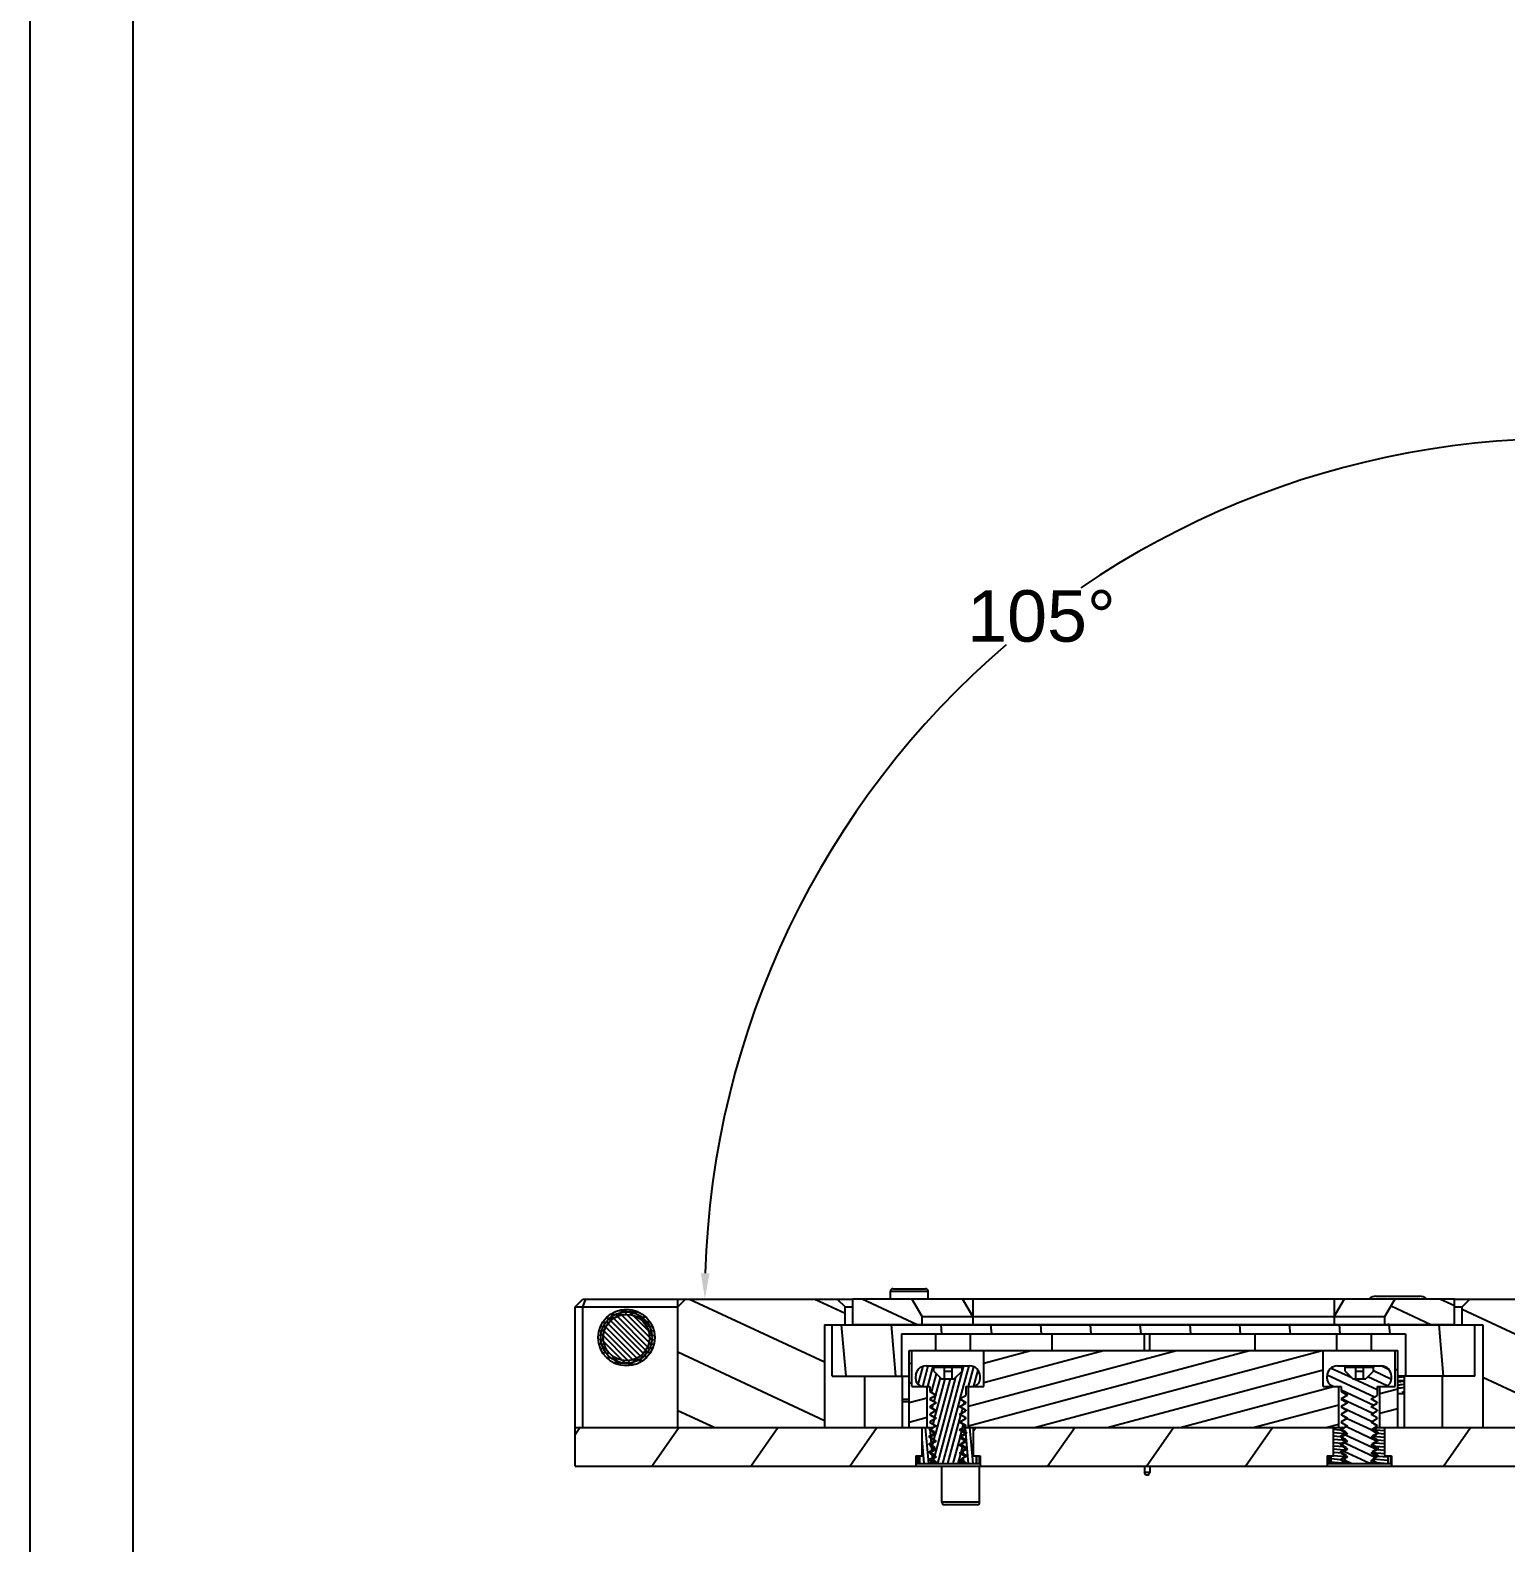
# Model space of a CAD drawing. Header units: inches. Extents: x 480 to 724, y 83 to 258.
# Drawn here: x 480.5 to 537.8, y 143 to 201.8 of the extents above; entities that cross this region are included whole.
import ezdxf

# ---------------------------------------------------------------- set-up
doc = ezdxf.new("R2010")
doc.units = ezdxf.units.IN
doc.header["$MEASUREMENT"] = 0
doc.layers.add('02___PRT_ALL_AXES', color=7, linetype='Continuous')
doc.styles.get("Standard").update_dxf_attribs({"font": 'arial.ttf'})
doc.dimstyles.get("Standard").update_dxf_attribs({"dimtxt": 2, "dimasz": 1, "dimexe": 0.18, "dimexo": 0.0625, "dimgap": 0.09, "dimtad": 0, "dimtih": 1, "dimtoh": 1, "dimdsep": 46, "dimtxsty": 'Standard', "dimcen": 0, "dimadec": 0, "dimazin": 0, "dimtfac": 1, "dimtofl": 0, "dimtmove": 0, "dimatfit": 3, "dimfxl": 1, "dimtolj": 1, "dimtzin": 0, "dimarcsym": 0})

# ---------------------------------------------------------------- blocks, each defined once
blk = doc.blocks.new('*D43')
at = {"color": 0, "lineweight": -2, "transparency": 16777216}
blk.add_line((547.394, 179.538), (548.851, 184.973), dxfattribs=at)
for start, end in [(76.71254, 124.25265), (130.5232, 178.28746)]:
    blk.add_arc((540.144, 152.481), 33.458, start, end, dxfattribs=at)
at = {"color": 0, "transparency": 16777216}
for points in [[(547.875, 185.205), (547.794, 184.882), (548.804, 184.799)], [(506.868, 153.479), (506.535, 153.484), (506.687, 152.481)]]:
    blk.add_solid(points, dxfattribs=at)
at = {"layer": 'Defpoints', "color": 0, "transparency": 16777216}
for p in [(528.701, 183.921), (547.378, 179.477), (545.049, 170.784), (501.938, 152.481), (512.438, 152.481)]:
    blk.add_point(p, dxfattribs=at)
at = {"color": 0, "transparency": 16777216, "insert": (519.777, 179.025), "char_height": 2, "attachment_point": 5}
blk.add_mtext('\\A1;105°', dxfattribs=at)

msp = doc.modelspace()

# ---------------------------------------------------------------- hatches: boundary and pattern name
at = {"linetype": 'Continuous'}
h = msp.add_hatch(dxfattribs=at)
h.set_pattern_fill('DEFAULT__19', color=2, scale=2.057362, angle=155, style=0, pattern_type=0)
h.set_pattern_definition([(155, (321.1704, 252.329), (-0.869479, -1.864603), [])])
edge = h.paths.add_edge_path()
edge.add_line((505.638, 147.481), (511.338, 147.481))
edge.add_line((505.638, 147.481), (505.638, 152.181))
edge.add_line((505.938, 152.481), (505.638, 152.181))
edge.add_line((505.938, 152.481), (511.838, 152.481))
edge.add_line((511.838, 152.481), (512.138, 152.181))
edge.add_line((512.138, 151.481), (512.138, 152.181))
edge.add_line((511.338, 151.481), (512.138, 151.481))
edge.add_line((511.338, 151.481), (511.338, 147.481))
edge = h.paths.add_edge_path()
edge.add_line((536.938, 147.481), (546.638, 147.481))
edge.add_line((536.938, 151.481), (536.938, 147.481))
edge.add_line((536.138, 151.481), (536.938, 151.481))
edge.add_line((536.138, 151.481), (536.138, 152.181))
edge.add_line((536.438, 152.481), (536.138, 152.181))
edge.add_line((536.438, 152.481), (546.638, 152.481))
edge.add_line((546.638, 147.481), (546.638, 152.481))
h = msp.add_hatch(dxfattribs=at)
h.set_pattern_fill('DEFAULT__12', color=2, scale=1.055166, angle=155, style=0, pattern_type=0)
h.set_pattern_definition([(155, (321.1704, 252.329), (-0.4459324, -0.956305), [])])
edge = h.paths.add_edge_path()
edge.add_line((512.438, 151.491), (515.138, 151.491))
edge.add_line((512.438, 151.491), (512.438, 152.491))
edge.add_line((512.438, 152.491), (514.738, 152.491))
edge.add_line((515.138, 151.798), (514.738, 152.491))
edge.add_line((515.138, 151.491), (515.138, 151.798))
edge = h.paths.add_edge_path()
edge.add_line((533.138, 151.491), (535.838, 151.491))
edge.add_line((533.138, 151.491), (533.138, 151.798))
edge.add_line((533.138, 151.798), (533.538, 152.491))
edge.add_line((533.538, 152.491), (535.838, 152.491))
edge.add_line((535.838, 151.491), (535.838, 152.491))
h = msp.add_hatch(dxfattribs=at)
h.set_pattern_fill('DEFAULT__16', color=2, scale=0.169412, angle=-5, style=0, pattern_type=0)
h.set_pattern_definition([(355, (321.17041, 252.32899), (0.01476527, 0.16876777), [])])
edge = h.paths.add_edge_path()
edge.add_spline(control_points=[(503.638, 152.081), (505.838, 152.081), (505.838, 149.881), (503.638, 149.881)], knot_values=[0, 0, 0, 0, 1, 1, 1, 1], weights=[1, 0.333333, 0.333333, 1], degree=3, periodic=0)
edge.add_spline(control_points=[(503.638, 149.881), (501.438, 149.881), (501.438, 152.081), (503.638, 152.081)], knot_values=[0, 0, 0, 0, 1, 1, 1, 1], weights=[1, 0.333333, 0.333333, 1], degree=3, periodic=0)
edge.add_spline(control_points=[(503.638, 150.081), (501.838, 150.081), (501.838, 151.881), (503.638, 151.881)], knot_values=[0, 0, 0, 0, 1, 1, 1, 1], weights=[1, 0.333333, 0.333333, 1], degree=3, periodic=0)
edge.add_spline(control_points=[(503.638, 151.881), (505.438, 151.881), (505.438, 150.081), (503.638, 150.081)], knot_values=[0, 0, 0, 0, 1, 1, 1, 1], weights=[1, 0.333333, 0.333333, 1], degree=3, periodic=0)
h = msp.add_hatch(dxfattribs=at)
h.set_pattern_fill('DEFAULT__17', color=2, scale=0.153849, angle=-45, style=0, pattern_type=0)
h.set_pattern_definition([(315, (321.17041, 252.32899), (0.1087874, 0.1087874), [])])
edge = h.paths.add_edge_path()
edge.add_spline(control_points=[(503.638, 151.981), (505.638, 151.981), (505.638, 149.981), (503.638, 149.981)], knot_values=[0, 0, 0, 0, 1, 1, 1, 1], weights=[1, 0.333333, 0.333333, 1], degree=3, periodic=0)
edge.add_spline(control_points=[(503.638, 149.981), (501.638, 149.981), (501.638, 151.981), (503.638, 151.981)], knot_values=[0, 0, 0, 0, 1, 1, 1, 1], weights=[1, 0.333333, 0.333333, 1], degree=3, periodic=0)
h = msp.add_hatch(dxfattribs=at)
h.set_pattern_fill('DEFAULT__13', color=2, scale=1.928907, angle=-85, style=0, pattern_type=0)
h.set_pattern_definition([(275, (321.1704, 252.329), (1.921567, 0.168115), [])])
edge = h.paths.add_edge_path()
edge.add_line((511.638, 151.481), (536.638, 151.481))
edge.add_line((536.638, 149.481), (536.638, 151.481))
edge.add_line((536.638, 149.481), (533.938, 149.481))
edge.add_line((533.938, 151.131), (533.938, 149.481))
edge.add_line((514.338, 151.131), (533.938, 151.131))
edge.add_line((514.338, 151.131), (514.338, 149.481))
edge.add_line((514.338, 149.481), (511.638, 149.481))
edge.add_line((511.638, 149.481), (511.638, 151.481))
h = msp.add_hatch(dxfattribs=at)
h.set_pattern_fill('DEFAULT__14', color=2, scale=0.73369, angle=195, style=0, pattern_type=0)
h.set_pattern_definition([(195, (321.1704, 252.329), (0.189893, -0.7086906), [])])
edge = h.paths.add_edge_path()
edge.add_line((514.638, 147.481), (515.338, 147.481))
edge.add_line((514.638, 147.481), (514.638, 150.481))
edge.add_line((514.638, 150.481), (514.738, 150.481))
edge.add_line((514.738, 149.081), (514.738, 150.481))
edge.add_line((514.738, 149.081), (515.338, 149.081))
edge.add_line((515.338, 147.481), (515.338, 149.081))
edge = h.paths.add_edge_path()
edge.add_line((516.938, 147.481), (531.338, 147.481))
edge.add_line((516.938, 147.481), (516.938, 149.081))
edge.add_line((516.938, 149.081), (517.538, 149.081))
edge.add_line((517.538, 149.081), (517.538, 150.481))
edge.add_line((517.538, 150.481), (530.738, 150.481))
edge.add_line((530.738, 149.081), (530.738, 150.481))
edge.add_line((530.738, 149.081), (531.338, 149.081))
edge.add_line((531.338, 147.481), (531.338, 149.081))
edge = h.paths.add_edge_path()
edge.add_line((532.938, 147.481), (533.638, 147.481))
edge.add_line((532.938, 147.481), (532.938, 149.081))
edge.add_line((532.938, 149.081), (533.538, 149.081))
edge.add_line((533.538, 149.081), (533.538, 150.481))
edge.add_line((533.538, 150.481), (533.638, 150.481))
edge.add_line((533.638, 147.481), (533.638, 150.481))
h = msp.add_hatch(dxfattribs=at)
h.set_pattern_fill('DEFAULT__9', color=2, scale=0.191337, angle=75, style=0, pattern_type=0)
h.set_pattern_definition([(75, (321.17041, 252.32899), (-0.1848169, 0.04952154), [])])
edge = h.paths.add_edge_path()
edge.add_line((515.188, 149.081), (515.438, 149.081))
edge.add_spline(control_points=[(515.188, 149.081), (515.012, 149.081), (514.888, 149.205), (514.888, 149.381)], knot_values=[0, 0, 0, 0, 1, 1, 1, 1], weights=[1, 0.804738, 0.804738, 1], degree=3, periodic=0)
edge.add_line((514.888, 149.381), (514.888, 149.481))
edge.add_spline(control_points=[(514.888, 149.481), (514.888, 149.716), (515.053, 149.881), (515.288, 149.881)], knot_values=[0, 0, 0, 0, 1, 1, 1, 1], weights=[1, 0.804738, 0.804738, 1], degree=3, periodic=0)
edge.add_line((515.288, 149.881), (515.538, 149.881))
edge.add_spline(control_points=[(515.538, 149.881), (515.567, 149.881), (515.588, 149.86), (515.588, 149.831)], knot_values=[0, 0, 0, 0, 1, 1, 1, 1], weights=[1, 0.804738, 0.804738, 1], degree=3, periodic=0)
edge.add_line((515.588, 149.681), (515.588, 149.831))
edge.add_line((515.588, 149.681), (515.888, 149.381))
edge.add_line((515.888, 149.381), (516.388, 149.381))
edge.add_line((516.688, 149.681), (516.388, 149.381))
edge.add_line((516.688, 149.681), (516.688, 149.831))
edge.add_spline(control_points=[(516.738, 149.881), (516.708, 149.881), (516.688, 149.86), (516.688, 149.831)], knot_values=[0, 0, 0, 0, 1, 1, 1, 1], weights=[1, 0.804738, 0.804738, 1], degree=3, periodic=0)
edge.add_line((516.738, 149.881), (516.988, 149.881))
edge.add_spline(control_points=[(517.388, 149.481), (517.388, 149.716), (517.222, 149.881), (516.988, 149.881)], knot_values=[0, 0, 0, 0, 1, 1, 1, 1], weights=[1, 0.804738, 0.804738, 1], degree=3, periodic=0)
edge.add_line((517.388, 149.381), (517.388, 149.481))
edge.add_spline(control_points=[(517.088, 149.081), (517.263, 149.081), (517.388, 149.205), (517.388, 149.381)], knot_values=[0, 0, 0, 0, 1, 1, 1, 1], weights=[1, 0.804738, 0.804738, 1], degree=3, periodic=0)
edge.add_line((516.838, 149.081), (517.088, 149.081))
edge.add_line((516.838, 149.081), (516.838, 148.736))
edge.add_line((516.595, 148.596), (516.838, 148.736))
edge.add_line((516.838, 148.456), (516.595, 148.596))
edge.add_line((516.838, 148.456), (516.838, 148.436))
edge.add_line((516.595, 148.296), (516.838, 148.436))
edge.add_line((516.838, 148.156), (516.595, 148.296))
edge.add_line((516.838, 148.156), (516.838, 148.136))
edge.add_line((516.595, 147.996), (516.838, 148.136))
edge.add_line((516.838, 147.856), (516.595, 147.996))
edge.add_line((516.838, 147.856), (516.838, 147.836))
edge.add_line((516.595, 147.696), (516.838, 147.836))
edge.add_line((516.838, 147.556), (516.595, 147.696))
edge.add_line((516.838, 147.556), (516.838, 147.536))
edge.add_line((516.595, 147.396), (516.838, 147.536))
edge.add_line((516.838, 147.256), (516.595, 147.396))
edge.add_line((516.838, 147.256), (516.838, 147.236))
edge.add_line((516.595, 147.096), (516.838, 147.236))
edge.add_line((516.838, 146.956), (516.595, 147.096))
edge.add_line((516.838, 146.956), (516.838, 146.936))
edge.add_line((516.595, 146.796), (516.838, 146.936))
edge.add_line((516.838, 146.656), (516.595, 146.796))
edge.add_line((516.838, 146.656), (516.838, 146.636))
edge.add_line((516.595, 146.496), (516.838, 146.636))
edge.add_line((516.822, 146.365), (516.595, 146.496))
edge.add_line((516.731, 146.275), (516.822, 146.365))
edge.add_line((516.595, 146.196), (516.731, 146.275))
edge.add_line((516.631, 146.175), (516.595, 146.196))
edge.add_line((516.538, 146.081), (516.631, 146.175))
edge.add_line((515.738, 146.081), (516.538, 146.081))
edge.add_line((515.738, 146.081), (515.548, 146.27))
edge.add_line((515.68, 146.346), (515.548, 146.27))
edge.add_line((515.438, 146.486), (515.68, 146.346))
edge.add_line((515.438, 146.506), (515.438, 146.486))
edge.add_line((515.68, 146.646), (515.438, 146.506))
edge.add_line((515.438, 146.786), (515.68, 146.646))
edge.add_line((515.438, 146.806), (515.438, 146.786))
edge.add_line((515.68, 146.946), (515.438, 146.806))
edge.add_line((515.438, 147.086), (515.68, 146.946))
edge.add_line((515.438, 147.106), (515.438, 147.086))
edge.add_line((515.68, 147.246), (515.438, 147.106))
edge.add_line((515.438, 147.386), (515.68, 147.246))
edge.add_line((515.438, 147.406), (515.438, 147.386))
edge.add_line((515.68, 147.546), (515.438, 147.406))
edge.add_line((515.438, 147.686), (515.68, 147.546))
edge.add_line((515.438, 147.706), (515.438, 147.686))
edge.add_line((515.68, 147.846), (515.438, 147.706))
edge.add_line((515.438, 147.986), (515.68, 147.846))
edge.add_line((515.438, 148.006), (515.438, 147.986))
edge.add_line((515.68, 148.146), (515.438, 148.006))
edge.add_line((515.438, 148.286), (515.68, 148.146))
edge.add_line((515.438, 148.306), (515.438, 148.286))
edge.add_line((515.68, 148.446), (515.438, 148.306))
edge.add_line((515.438, 148.586), (515.68, 148.446))
edge.add_line((515.438, 148.606), (515.438, 148.586))
edge.add_line((515.68, 148.746), (515.438, 148.606))
edge.add_line((515.438, 148.886), (515.68, 148.746))
edge.add_line((515.438, 149.081), (515.438, 148.886))
h = msp.add_hatch(dxfattribs=at)
h.set_pattern_fill('DEFAULT__8', color=2, scale=0.302041, angle=155, style=0, pattern_type=0)
h.set_pattern_definition([(155, (321.1704, 252.329), (-0.12764825, -0.27374255), [])])
edge = h.paths.add_edge_path()
edge.add_line((531.188, 149.081), (531.438, 149.081))
edge.add_spline(control_points=[(531.188, 149.081), (531.012, 149.081), (530.888, 149.205), (530.888, 149.381)], knot_values=[0, 0, 0, 0, 1, 1, 1, 1], weights=[1, 0.804738, 0.804738, 1], degree=3, periodic=0)
edge.add_line((530.888, 149.381), (530.888, 149.481))
edge.add_spline(control_points=[(530.888, 149.481), (530.888, 149.716), (531.053, 149.881), (531.288, 149.881)], knot_values=[0, 0, 0, 0, 1, 1, 1, 1], weights=[1, 0.804738, 0.804738, 1], degree=3, periodic=0)
edge.add_line((531.288, 149.881), (531.538, 149.881))
edge.add_spline(control_points=[(531.538, 149.881), (531.567, 149.881), (531.588, 149.86), (531.588, 149.831)], knot_values=[0, 0, 0, 0, 1, 1, 1, 1], weights=[1, 0.804738, 0.804738, 1], degree=3, periodic=0)
edge.add_line((531.588, 149.681), (531.588, 149.831))
edge.add_line((531.588, 149.681), (531.888, 149.381))
edge.add_line((531.888, 149.381), (532.388, 149.381))
edge.add_line((532.688, 149.681), (532.388, 149.381))
edge.add_line((532.688, 149.681), (532.688, 149.831))
edge.add_spline(control_points=[(532.738, 149.881), (532.708, 149.881), (532.688, 149.86), (532.688, 149.831)], knot_values=[0, 0, 0, 0, 1, 1, 1, 1], weights=[1, 0.804738, 0.804738, 1], degree=3, periodic=0)
edge.add_line((532.738, 149.881), (532.988, 149.881))
edge.add_spline(control_points=[(533.388, 149.481), (533.388, 149.716), (533.222, 149.881), (532.988, 149.881)], knot_values=[0, 0, 0, 0, 1, 1, 1, 1], weights=[1, 0.804738, 0.804738, 1], degree=3, periodic=0)
edge.add_line((533.388, 149.381), (533.388, 149.481))
edge.add_spline(control_points=[(533.088, 149.081), (533.263, 149.081), (533.388, 149.205), (533.388, 149.381)], knot_values=[0, 0, 0, 0, 1, 1, 1, 1], weights=[1, 0.804738, 0.804738, 1], degree=3, periodic=0)
edge.add_line((532.838, 149.081), (533.088, 149.081))
edge.add_line((532.838, 149.081), (532.838, 148.736))
edge.add_line((532.595, 148.596), (532.838, 148.736))
edge.add_line((532.838, 148.456), (532.595, 148.596))
edge.add_line((532.838, 148.456), (532.838, 148.436))
edge.add_line((532.595, 148.296), (532.838, 148.436))
edge.add_line((532.838, 148.156), (532.595, 148.296))
edge.add_line((532.838, 148.156), (532.838, 148.136))
edge.add_line((532.595, 147.996), (532.838, 148.136))
edge.add_line((532.838, 147.856), (532.595, 147.996))
edge.add_line((532.838, 147.856), (532.838, 147.836))
edge.add_line((532.595, 147.696), (532.838, 147.836))
edge.add_line((532.838, 147.556), (532.595, 147.696))
edge.add_line((532.838, 147.556), (532.838, 147.536))
edge.add_line((532.595, 147.396), (532.838, 147.536))
edge.add_line((532.838, 147.256), (532.595, 147.396))
edge.add_line((532.838, 147.256), (532.838, 147.236))
edge.add_line((532.595, 147.096), (532.838, 147.236))
edge.add_line((532.838, 146.956), (532.595, 147.096))
edge.add_line((532.838, 146.956), (532.838, 146.936))
edge.add_line((532.595, 146.796), (532.838, 146.936))
edge.add_line((532.838, 146.656), (532.595, 146.796))
edge.add_line((532.838, 146.656), (532.838, 146.636))
edge.add_line((532.595, 146.496), (532.838, 146.636))
edge.add_line((532.822, 146.365), (532.595, 146.496))
edge.add_line((532.731, 146.275), (532.822, 146.365))
edge.add_line((532.595, 146.196), (532.731, 146.275))
edge.add_line((532.631, 146.175), (532.595, 146.196))
edge.add_line((532.538, 146.081), (532.631, 146.175))
edge.add_line((531.738, 146.081), (532.538, 146.081))
edge.add_line((531.738, 146.081), (531.548, 146.27))
edge.add_line((531.68, 146.346), (531.548, 146.27))
edge.add_line((531.438, 146.486), (531.68, 146.346))
edge.add_line((531.438, 146.506), (531.438, 146.486))
edge.add_line((531.68, 146.646), (531.438, 146.506))
edge.add_line((531.438, 146.786), (531.68, 146.646))
edge.add_line((531.438, 146.806), (531.438, 146.786))
edge.add_line((531.68, 146.946), (531.438, 146.806))
edge.add_line((531.438, 147.086), (531.68, 146.946))
edge.add_line((531.438, 147.106), (531.438, 147.086))
edge.add_line((531.68, 147.246), (531.438, 147.106))
edge.add_line((531.438, 147.386), (531.68, 147.246))
edge.add_line((531.438, 147.406), (531.438, 147.386))
edge.add_line((531.68, 147.546), (531.438, 147.406))
edge.add_line((531.438, 147.686), (531.68, 147.546))
edge.add_line((531.438, 147.706), (531.438, 147.686))
edge.add_line((531.68, 147.846), (531.438, 147.706))
edge.add_line((531.438, 147.986), (531.68, 147.846))
edge.add_line((531.438, 148.006), (531.438, 147.986))
edge.add_line((531.68, 148.146), (531.438, 148.006))
edge.add_line((531.438, 148.286), (531.68, 148.146))
edge.add_line((531.438, 148.306), (531.438, 148.286))
edge.add_line((531.68, 148.446), (531.438, 148.306))
edge.add_line((531.438, 148.586), (531.68, 148.446))
edge.add_line((531.438, 148.606), (531.438, 148.586))
edge.add_line((531.68, 148.746), (531.438, 148.606))
edge.add_line((531.438, 148.886), (531.68, 148.746))
edge.add_line((531.438, 149.081), (531.438, 148.886))
h = msp.add_hatch(dxfattribs=at)
h.set_pattern_fill('DEFAULT__15', color=2, scale=3.153322, angle=235, style=0, pattern_type=0)
h.set_pattern_definition([(235, (321.1704, 252.329), (2.58305, -1.80867), [])])
edge = h.paths.add_edge_path()
edge.add_line((501.638, 145.981), (514.888, 145.981))
edge.add_line((501.638, 145.981), (501.638, 147.481))
edge.add_line((501.638, 147.481), (515.138, 147.481))
edge.add_line((515.138, 146.381), (515.138, 147.481))
edge.add_line((514.888, 146.381), (515.138, 146.381))
edge.add_line((514.888, 146.381), (514.888, 145.981))
edge = h.paths.add_edge_path()
edge.add_line((517.388, 145.981), (530.888, 145.981))
edge.add_line((517.388, 146.381), (517.388, 145.981))
edge.add_line((517.138, 146.381), (517.388, 146.381))
edge.add_line((517.138, 146.381), (517.138, 147.481))
edge.add_line((517.138, 147.481), (531.138, 147.481))
edge.add_line((531.138, 146.381), (531.138, 147.481))
edge.add_line((530.888, 146.381), (531.138, 146.381))
edge.add_line((530.888, 146.381), (530.888, 145.981))
edge = h.paths.add_edge_path()
edge.add_line((533.388, 145.981), (546.638, 145.981))
edge.add_line((533.388, 146.381), (533.388, 145.981))
edge.add_line((533.138, 146.381), (533.388, 146.381))
edge.add_line((533.138, 146.381), (533.138, 147.481))
edge.add_line((533.138, 147.481), (546.638, 147.481))
edge.add_line((546.638, 145.981), (546.638, 147.481))
h = msp.add_hatch(dxfattribs=at)
h.set_pattern_fill('DEFAULT__11', color=2, scale=0.171531, angle=-85, style=0, pattern_type=0)
h.set_pattern_definition([(275, (321.17041, 252.32899), (0.17087874, 0.01494995), [])])
edge = h.paths.add_edge_path()
edge.add_line((515.138, 147.481), (515.438, 147.481))
edge.add_line((515.451, 147.467), (515.438, 147.481))
edge.add_line((515.395, 147.435), (515.451, 147.467))
edge.add_line((515.605, 147.313), (515.395, 147.435))
edge.add_line((515.638, 147.281), (515.605, 147.313))
edge.add_line((515.638, 147.275), (515.638, 147.281))
edge.add_line((515.395, 147.135), (515.638, 147.275))
edge.add_line((515.638, 146.995), (515.395, 147.135))
edge.add_line((515.638, 146.995), (515.638, 146.975))
edge.add_line((515.395, 146.835), (515.638, 146.975))
edge.add_line((515.638, 146.695), (515.395, 146.835))
edge.add_line((515.638, 146.695), (515.638, 146.675))
edge.add_line((515.395, 146.535), (515.638, 146.675))
edge.add_line((515.638, 146.395), (515.395, 146.535))
edge.add_line((515.638, 146.375), (515.638, 146.395))
edge.add_line((515.395, 146.235), (515.638, 146.375))
edge.add_line((515.519, 146.163), (515.395, 146.235))
edge.add_line((515.438, 146.081), (515.519, 146.163))
edge.add_line((515.03, 146.081), (515.438, 146.081))
edge.add_line((515.03, 146.381), (515.03, 146.081))
edge.add_line((515.03, 146.381), (515.138, 146.381))
edge.add_line((515.138, 147.481), (515.138, 146.381))
edge = h.paths.add_edge_path()
edge.add_line((516.838, 147.481), (517.138, 147.481))
edge.add_line((517.138, 147.481), (517.138, 146.381))
edge.add_line((517.138, 146.381), (517.245, 146.381))
edge.add_line((517.245, 146.381), (517.245, 146.081))
edge.add_line((516.874, 146.081), (517.245, 146.081))
edge.add_line((516.88, 146.085), (516.874, 146.081))
edge.add_line((516.771, 146.148), (516.88, 146.085))
edge.add_line((516.661, 146.258), (516.771, 146.148))
edge.add_line((516.88, 146.385), (516.661, 146.258))
edge.add_line((516.638, 146.525), (516.88, 146.385))
edge.add_line((516.638, 146.545), (516.638, 146.525))
edge.add_line((516.88, 146.685), (516.638, 146.545))
edge.add_line((516.638, 146.825), (516.88, 146.685))
edge.add_line((516.638, 146.845), (516.638, 146.825))
edge.add_line((516.88, 146.985), (516.638, 146.845))
edge.add_line((516.638, 147.125), (516.88, 146.985))
edge.add_line((516.638, 147.145), (516.638, 147.125))
edge.add_line((516.88, 147.285), (516.638, 147.145))
edge.add_line((516.729, 147.372), (516.88, 147.285))
edge.add_line((516.838, 147.481), (516.729, 147.372))
h = msp.add_hatch(dxfattribs=at)
h.set_pattern_fill('DEFAULT__10', color=2, scale=0.126787, angle=-5, style=0, pattern_type=0)
h.set_pattern_definition([(355, (321.17041, 252.32899), (0.01105018, 0.12630415), [])])
edge = h.paths.add_edge_path()
edge.add_line((531.138, 147.481), (531.438, 147.481))
edge.add_line((531.451, 147.467), (531.438, 147.481))
edge.add_line((531.395, 147.435), (531.451, 147.467))
edge.add_line((531.605, 147.313), (531.395, 147.435))
edge.add_line((531.638, 147.281), (531.605, 147.313))
edge.add_line((531.638, 147.275), (531.638, 147.281))
edge.add_line((531.395, 147.135), (531.638, 147.275))
edge.add_line((531.638, 146.995), (531.395, 147.135))
edge.add_line((531.638, 146.995), (531.638, 146.975))
edge.add_line((531.395, 146.835), (531.638, 146.975))
edge.add_line((531.638, 146.695), (531.395, 146.835))
edge.add_line((531.638, 146.695), (531.638, 146.675))
edge.add_line((531.395, 146.535), (531.638, 146.675))
edge.add_line((531.638, 146.395), (531.395, 146.535))
edge.add_line((531.638, 146.375), (531.638, 146.395))
edge.add_line((531.395, 146.235), (531.638, 146.375))
edge.add_line((531.519, 146.163), (531.395, 146.235))
edge.add_line((531.438, 146.081), (531.519, 146.163))
edge.add_line((531.03, 146.081), (531.438, 146.081))
edge.add_line((531.03, 146.381), (531.03, 146.081))
edge.add_line((531.03, 146.381), (531.138, 146.381))
edge.add_line((531.138, 147.481), (531.138, 146.381))
edge = h.paths.add_edge_path()
edge.add_line((532.838, 147.481), (533.138, 147.481))
edge.add_line((533.138, 147.481), (533.138, 146.381))
edge.add_line((533.138, 146.381), (533.245, 146.381))
edge.add_line((533.245, 146.381), (533.245, 146.081))
edge.add_line((532.874, 146.081), (533.245, 146.081))
edge.add_line((532.88, 146.085), (532.874, 146.081))
edge.add_line((532.771, 146.148), (532.88, 146.085))
edge.add_line((532.661, 146.258), (532.771, 146.148))
edge.add_line((532.88, 146.385), (532.661, 146.258))
edge.add_line((532.638, 146.525), (532.88, 146.385))
edge.add_line((532.638, 146.545), (532.638, 146.525))
edge.add_line((532.88, 146.685), (532.638, 146.545))
edge.add_line((532.638, 146.825), (532.88, 146.685))
edge.add_line((532.638, 146.845), (532.638, 146.825))
edge.add_line((532.88, 146.985), (532.638, 146.845))
edge.add_line((532.638, 147.125), (532.88, 146.985))
edge.add_line((532.638, 147.145), (532.638, 147.125))
edge.add_line((532.88, 147.285), (532.638, 147.145))
edge.add_line((532.729, 147.372), (532.88, 147.285))
edge.add_line((532.838, 147.481), (532.729, 147.372))

# ---------------------------------------------------------------- linework, layer by layer
at = {"color": 7, "linetype": 'Continuous'}
for p, q in [((501.638, 152.181), (501.938, 152.481)), ((501.938, 152.181), (502.062, 152.481)), ((501.938, 152.481), (512.438, 152.481)), ((505.638, 147.481), (505.638, 152.481)), ((505.938, 152.481), (505.638, 152.181)), ((511.838, 152.481), (512.138, 152.181)), ((512.438, 151.491), (512.438, 152.491)), ((512.438, 152.491), (535.838, 152.491)), ((513.903, 152.781), (515.373, 152.781)), ((514.003, 152.881), (515.273, 152.881)), ((515.138, 151.798), (514.738, 152.491)), ((517.108, 151.798), (516.708, 152.491)), ((517.108, 152.491), (517.108, 151.491)), ((531.168, 152.491), (531.168, 151.491)), ((531.168, 151.798), (531.568, 152.491)), ((532.788, 152.591), (534.488, 152.591)), ((533.138, 151.798), (533.538, 152.491)), ((535.838, 151.491), (535.838, 152.491)), ((535.838, 152.481), (546.638, 152.481)), ((536.438, 152.481), (536.138, 152.181)), ((501.638, 145.981), (501.638, 152.181)), ((501.638, 152.181), (505.638, 152.181)), ((501.938, 147.481), (501.938, 152.181)), ((512.138, 151.481), (512.138, 152.181)), ((512.138, 152.181), (512.438, 152.181)), ((515.138, 151.491), (515.138, 151.798)), ((515.138, 151.798), (533.138, 151.798)), ((533.138, 151.491), (533.138, 151.798)), ((535.838, 152.181), (536.138, 152.181)), ((536.138, 151.481), (536.138, 152.181)), ((511.338, 151.481), (511.338, 147.481)), ((511.338, 151.481), (536.938, 151.481)), ((511.638, 149.481), (511.638, 151.481)), ((512.438, 151.491), (535.838, 151.491)), ((533.116, 151.489), (533.13, 151.481)), ((533.638, 151.491), (533.638, 151.481)), ((536.638, 149.481), (536.638, 151.481)), ((536.938, 151.481), (536.938, 147.481)), ((514.338, 151.131), (514.338, 149.481)), ((514.338, 151.131), (533.938, 151.131)), ((515.656, 151.131), (515.656, 150.481)), ((517.019, 150.481), (517.019, 151.131)), ((520.201, 150.481), (520.201, 151.131)), ((528.074, 151.131), (528.074, 150.481)), ((531.256, 151.131), (531.256, 150.481)), ((532.619, 150.481), (532.619, 151.131)), ((533.938, 151.131), (533.938, 149.481)), ((514.638, 147.481), (514.638, 150.481)), ((514.638, 150.481), (533.638, 150.481)), ((514.738, 149.081), (514.738, 150.481)), ((517.538, 149.081), (517.538, 150.481)), ((530.738, 149.081), (530.738, 150.481)), ((533.538, 149.081), (533.538, 150.481)), ((533.638, 147.481), (533.638, 150.481)), ((511.638, 149.481), (514.638, 149.481)), ((514.888, 149.381), (514.888, 149.481)), ((515.288, 149.881), (516.988, 149.881)), ((515.588, 149.681), (515.588, 149.831)), ((515.588, 149.831), (516.688, 149.831)), ((515.588, 149.681), (515.888, 149.381)), ((515.888, 149.381), (516.388, 149.381)), ((515.988, 149.831), (515.988, 149.381)), ((515.988, 149.681), (516.288, 149.681)), ((516.288, 149.831), (516.288, 149.381)), ((516.688, 149.681), (516.388, 149.381)), ((516.688, 149.681), (516.688, 149.831)), ((517.388, 149.381), (517.388, 149.481)), ((530.888, 149.381), (530.888, 149.481)), ((531.288, 149.881), (532.988, 149.881)), ((531.588, 149.681), (531.588, 149.831)), ((531.588, 149.831), (532.688, 149.831)), ((531.588, 149.681), (531.888, 149.381)), ((531.888, 149.381), (532.388, 149.381)), ((531.988, 149.831), (531.988, 149.381)), ((531.988, 149.681), (532.288, 149.681)), ((532.288, 149.831), (532.288, 149.381)), ((532.688, 149.681), (532.388, 149.381)), ((532.688, 149.681), (532.688, 149.831)), ((533.388, 149.381), (533.388, 149.481)), ((536.638, 149.481), (533.638, 149.481)), ((514.738, 149.081), (515.438, 149.081)), ((515.338, 147.481), (515.338, 149.081)), ((515.438, 149.081), (515.438, 148.886)), ((515.438, 148.886), (515.68, 148.746)), ((515.442, 148.881), (515.438, 148.886)), ((516.838, 149.081), (516.838, 148.736)), ((516.838, 149.081), (517.538, 149.081)), ((516.938, 147.481), (516.938, 149.081)), ((530.738, 149.081), (531.438, 149.081)), ((531.338, 147.481), (531.338, 149.081)), ((531.438, 149.081), (531.438, 148.886)), ((531.442, 148.881), (531.438, 148.886)), ((531.438, 148.886), (531.68, 148.746)), ((532.838, 149.081), (532.838, 148.736)), ((532.838, 149.081), (533.538, 149.081)), ((532.938, 147.481), (532.938, 149.081)), ((533.903, 148.791), (533.638, 148.791)), ((533.802, 148.849), (533.903, 148.873)), ((514.638, 148.581), (514.373, 148.581)), ((514.638, 148.481), (514.373, 148.481)), ((515.68, 148.746), (515.438, 148.606)), ((515.438, 148.606), (515.438, 148.586)), ((515.438, 148.586), (515.68, 148.446)), ((515.438, 148.586), (515.442, 148.581)), ((515.68, 148.446), (515.438, 148.306)), ((515.438, 148.306), (515.438, 148.286)), ((515.438, 148.286), (515.68, 148.146)), ((515.438, 148.286), (515.442, 148.281)), ((516.595, 148.596), (516.838, 148.736)), ((516.838, 148.456), (516.595, 148.596)), ((516.595, 148.296), (516.838, 148.436)), ((516.838, 148.156), (516.595, 148.296)), ((516.838, 148.456), (516.833, 148.462)), ((516.838, 148.456), (516.838, 148.436)), ((531.68, 148.746), (531.438, 148.606)), ((531.438, 148.606), (531.438, 148.586)), ((531.438, 148.586), (531.442, 148.581)), ((531.438, 148.586), (531.68, 148.446)), ((531.68, 148.446), (531.438, 148.306)), ((531.438, 148.306), (531.438, 148.286)), ((531.438, 148.286), (531.442, 148.281)), ((531.438, 148.286), (531.68, 148.146)), ((532.595, 148.596), (532.838, 148.736)), ((532.838, 148.456), (532.595, 148.596)), ((532.595, 148.296), (532.838, 148.436)), ((532.838, 148.156), (532.595, 148.296)), ((532.838, 148.456), (532.833, 148.462)), ((532.838, 148.456), (532.838, 148.436)), ((515.68, 148.146), (515.438, 148.006)), ((515.438, 148.006), (515.438, 147.986)), ((515.438, 147.986), (515.68, 147.846)), ((515.438, 147.986), (515.442, 147.981)), ((515.68, 147.846), (515.438, 147.706)), ((515.438, 147.706), (515.438, 147.686)), ((515.438, 147.686), (515.68, 147.546)), ((515.438, 147.686), (515.442, 147.681)), ((516.595, 147.996), (516.838, 148.136)), ((516.838, 147.856), (516.595, 147.996)), ((516.595, 147.696), (516.838, 147.836)), ((516.838, 147.556), (516.595, 147.696)), ((516.838, 148.156), (516.833, 148.162)), ((516.838, 147.856), (516.833, 147.862)), ((516.838, 148.156), (516.838, 148.136)), ((516.838, 147.856), (516.838, 147.836)), ((531.68, 148.146), (531.438, 148.006)), ((531.438, 148.006), (531.438, 147.986)), ((531.438, 147.986), (531.442, 147.981)), ((531.438, 147.986), (531.68, 147.846)), ((531.68, 147.846), (531.438, 147.706)), ((531.438, 147.706), (531.438, 147.686)), ((531.438, 147.686), (531.442, 147.681)), ((531.438, 147.686), (531.68, 147.546)), ((532.595, 147.996), (532.838, 148.136)), ((532.838, 147.856), (532.595, 147.996)), ((532.595, 147.696), (532.838, 147.836)), ((532.838, 147.556), (532.595, 147.696)), ((532.838, 148.156), (532.833, 148.162)), ((532.838, 147.856), (532.833, 147.862)), ((532.838, 148.156), (532.838, 148.136)), ((532.838, 147.856), (532.838, 147.836)), ((501.638, 147.481), (515.567, 147.481)), ((515.138, 146.381), (515.138, 147.481)), ((515.395, 147.435), (515.451, 147.467)), ((515.605, 147.313), (515.395, 147.435)), ((515.395, 147.135), (515.638, 147.275)), ((515.638, 146.995), (515.395, 147.135)), ((515.68, 147.546), (515.438, 147.406)), ((515.451, 147.467), (515.438, 147.481)), ((515.438, 147.406), (515.438, 147.386)), ((515.438, 147.386), (515.68, 147.246)), ((515.68, 147.246), (515.438, 147.106)), ((515.438, 147.106), (515.438, 147.086)), ((515.438, 147.086), (515.68, 146.946)), ((515.638, 147.281), (515.605, 147.313)), ((515.631, 147.27), (515.676, 147.244)), ((515.638, 147.275), (515.638, 147.281)), ((516.595, 147.396), (516.838, 147.536)), ((516.838, 147.256), (516.595, 147.396)), ((516.595, 147.096), (516.838, 147.236)), ((516.838, 146.956), (516.595, 147.096)), ((516.88, 147.285), (516.638, 147.145)), ((516.638, 147.145), (516.638, 147.125)), ((516.638, 147.125), (516.88, 146.985)), ((516.727, 147.376), (516.729, 147.372)), ((516.838, 147.481), (516.729, 147.372)), ((516.729, 147.372), (516.88, 147.285)), ((516.742, 147.481), (531.567, 147.481)), ((516.838, 147.556), (516.833, 147.562)), ((516.838, 147.556), (516.838, 147.536)), ((516.838, 147.256), (516.838, 147.236)), ((517.138, 146.381), (517.138, 147.481)), ((531.138, 146.381), (531.138, 147.481)), ((531.395, 147.435), (531.451, 147.467)), ((531.605, 147.313), (531.395, 147.435)), ((531.395, 147.135), (531.638, 147.275)), ((531.638, 146.995), (531.395, 147.135)), ((531.68, 147.546), (531.438, 147.406)), ((531.451, 147.467), (531.438, 147.481)), ((531.438, 147.406), (531.438, 147.386)), ((531.438, 147.386), (531.68, 147.246)), ((531.68, 147.246), (531.438, 147.106)), ((531.438, 147.106), (531.438, 147.086)), ((531.438, 147.086), (531.68, 146.946)), ((531.638, 147.281), (531.605, 147.313)), ((531.631, 147.27), (531.676, 147.244)), ((531.638, 147.275), (531.638, 147.281)), ((532.595, 147.396), (532.838, 147.536)), ((532.838, 147.256), (532.595, 147.396)), ((532.595, 147.096), (532.838, 147.236)), ((532.838, 146.956), (532.595, 147.096)), ((532.88, 147.285), (532.638, 147.145)), ((532.638, 147.145), (532.638, 147.125)), ((532.638, 147.125), (532.88, 146.985)), ((532.727, 147.376), (532.729, 147.372)), ((532.838, 147.481), (532.729, 147.372)), ((532.729, 147.372), (532.88, 147.285)), ((532.742, 147.481), (546.638, 147.481)), ((532.838, 147.556), (532.833, 147.562)), ((532.838, 147.556), (532.838, 147.536)), ((532.838, 147.256), (532.838, 147.236)), ((533.138, 146.381), (533.138, 147.481)), ((515.395, 146.835), (515.638, 146.975)), ((515.638, 146.695), (515.395, 146.835)), ((515.395, 146.535), (515.638, 146.675)), ((515.638, 146.395), (515.395, 146.535)), ((515.68, 146.946), (515.438, 146.806)), ((515.438, 146.806), (515.438, 146.786)), ((515.438, 146.786), (515.68, 146.646)), ((515.68, 146.646), (515.438, 146.506)), ((515.438, 146.506), (515.438, 146.486)), ((515.438, 146.486), (515.68, 146.346)), ((515.638, 146.995), (515.638, 146.975)), ((515.638, 146.695), (515.638, 146.675)), ((516.595, 146.796), (516.838, 146.936)), ((516.838, 146.656), (516.595, 146.796)), ((516.595, 146.496), (516.838, 146.636)), ((516.822, 146.365), (516.595, 146.496)), ((516.88, 146.985), (516.638, 146.845)), ((516.638, 146.845), (516.638, 146.825)), ((516.638, 146.825), (516.88, 146.685)), ((516.88, 146.685), (516.638, 146.545)), ((516.638, 146.545), (516.638, 146.525)), ((516.638, 146.525), (516.88, 146.385)), ((516.838, 146.956), (516.838, 146.936)), ((516.838, 146.656), (516.838, 146.636)), ((531.395, 146.835), (531.638, 146.975)), ((531.638, 146.695), (531.395, 146.835)), ((531.395, 146.535), (531.638, 146.675)), ((531.638, 146.395), (531.395, 146.535)), ((531.68, 146.946), (531.438, 146.806)), ((531.438, 146.806), (531.438, 146.786)), ((531.438, 146.786), (531.68, 146.646)), ((531.68, 146.646), (531.438, 146.506)), ((531.438, 146.506), (531.438, 146.486)), ((531.438, 146.486), (531.68, 146.346)), ((531.638, 146.995), (531.638, 146.975)), ((531.638, 146.695), (531.638, 146.675)), ((532.595, 146.796), (532.838, 146.936)), ((532.838, 146.656), (532.595, 146.796)), ((532.595, 146.496), (532.838, 146.636)), ((532.822, 146.365), (532.595, 146.496)), ((532.88, 146.985), (532.638, 146.845)), ((532.638, 146.845), (532.638, 146.825)), ((532.638, 146.825), (532.88, 146.685)), ((532.88, 146.685), (532.638, 146.545)), ((532.638, 146.545), (532.638, 146.525)), ((532.638, 146.525), (532.88, 146.385)), ((532.838, 146.956), (532.838, 146.936)), ((532.838, 146.656), (532.838, 146.636)), ((501.638, 145.981), (546.638, 145.981)), ((514.888, 146.381), (514.888, 145.981)), ((514.888, 146.381), (515.138, 146.381)), ((514.918, 146.381), (514.918, 146.081)), ((514.918, 146.081), (517.357, 146.081)), ((515.011, 146.081), (515.011, 146.381)), ((515.03, 146.381), (515.03, 146.081)), ((515.395, 146.235), (515.638, 146.375)), ((515.519, 146.163), (515.395, 146.235)), ((515.438, 146.081), (515.519, 146.163)), ((515.519, 146.163), (515.521, 146.159)), ((515.68, 146.346), (515.548, 146.27)), ((515.738, 146.081), (515.548, 146.27)), ((515.638, 146.375), (515.638, 146.395)), ((516.538, 146.081), (516.631, 146.175)), ((516.595, 146.196), (516.731, 146.275)), ((516.631, 146.175), (516.595, 146.196)), ((516.63, 146.18), (516.599, 146.198)), ((516.631, 146.175), (516.63, 146.18)), ((516.88, 146.385), (516.661, 146.258)), ((516.661, 146.258), (516.771, 146.148)), ((516.731, 146.275), (516.822, 146.365)), ((516.751, 146.163), (516.771, 146.148)), ((516.771, 146.148), (516.88, 146.085)), ((516.822, 146.365), (516.82, 146.369)), ((516.88, 146.085), (516.874, 146.081)), ((517.138, 146.381), (517.388, 146.381)), ((517.245, 146.381), (517.245, 146.081)), ((517.264, 146.081), (517.264, 146.381)), ((517.357, 146.381), (517.357, 146.081)), ((517.388, 146.381), (517.388, 145.981)), ((530.888, 146.381), (530.888, 145.981)), ((530.888, 146.381), (531.138, 146.381)), ((530.918, 146.381), (530.918, 146.081)), ((530.918, 146.081), (533.357, 146.081)), ((531.011, 146.081), (531.011, 146.381)), ((531.03, 146.381), (531.03, 146.081)), ((531.395, 146.235), (531.638, 146.375)), ((531.519, 146.163), (531.395, 146.235)), ((531.438, 146.081), (531.519, 146.163)), ((531.519, 146.163), (531.521, 146.159)), ((531.68, 146.346), (531.548, 146.27)), ((531.738, 146.081), (531.548, 146.27)), ((531.638, 146.375), (531.638, 146.395)), ((532.538, 146.081), (532.631, 146.175)), ((532.595, 146.196), (532.731, 146.275)), ((532.631, 146.175), (532.595, 146.196)), ((532.63, 146.18), (532.599, 146.198)), ((532.631, 146.175), (532.63, 146.18)), ((532.88, 146.385), (532.661, 146.258)), ((532.661, 146.258), (532.771, 146.148)), ((532.731, 146.275), (532.822, 146.365)), ((532.751, 146.163), (532.771, 146.148)), ((532.771, 146.148), (532.88, 146.085)), ((532.822, 146.365), (532.82, 146.369)), ((532.88, 146.085), (532.874, 146.081)), ((533.138, 146.381), (533.388, 146.381)), ((533.245, 146.381), (533.245, 146.081)), ((533.264, 146.081), (533.264, 146.381)), ((533.357, 146.381), (533.357, 146.081)), ((533.388, 146.381), (533.388, 145.981)), ((523.838, 145.631), (523.788, 145.731)), ((523.988, 145.731), (523.788, 145.731)), ((523.938, 145.631), (523.838, 145.631)), ((523.938, 145.631), (523.988, 145.731)), ((517.373, 144.581), (515.903, 144.581)), ((517.273, 144.481), (516.003, 144.481))]:
    msp.add_line(p, q, dxfattribs=at)
for points in [[(724.241, 83.387), (480.45, 83.387), (480.45, 257.813), (724.241, 257.813)], [(720.241, 87.387), (484.45, 87.387), (484.45, 253.813), (720.241, 253.813)]]:
    msp.add_lwpolyline(points, close=True)
for points in [[(515.442, 148.881), (515.616, 148.779), (515.676, 148.744)], [(531.442, 148.881), (531.616, 148.779), (531.676, 148.744)], [(515.442, 148.581), (515.616, 148.479), (515.676, 148.444)], [(515.442, 148.281), (515.616, 148.179), (515.676, 148.144)], [(516.833, 148.462), (516.659, 148.563), (516.599, 148.598)], [(516.833, 148.162), (516.659, 148.263), (516.599, 148.298)], [(531.442, 148.581), (531.616, 148.479), (531.676, 148.444)], [(531.442, 148.281), (531.616, 148.179), (531.676, 148.144)], [(532.833, 148.462), (532.659, 148.563), (532.599, 148.598)], [(532.833, 148.162), (532.659, 148.263), (532.599, 148.298)], [(515.442, 147.981), (515.616, 147.879), (515.676, 147.844)], [(515.442, 147.681), (515.616, 147.579), (515.676, 147.544)], [(516.833, 147.862), (516.659, 147.963), (516.599, 147.998)], [(516.833, 147.562), (516.659, 147.663), (516.599, 147.698)], [(531.442, 147.981), (531.616, 147.879), (531.676, 147.844)], [(531.442, 147.681), (531.616, 147.579), (531.676, 147.544)], [(532.833, 147.862), (532.659, 147.963), (532.599, 147.998)], [(532.833, 147.562), (532.659, 147.663), (532.599, 147.698)], [(516.833, 147.262), (516.659, 147.363), (516.599, 147.398)], [(516.833, 146.962), (516.659, 147.063), (516.599, 147.098)], [(532.833, 147.262), (532.659, 147.363), (532.599, 147.398)], [(532.833, 146.962), (532.659, 147.063), (532.599, 147.098)], [(516.833, 146.662), (516.659, 146.763), (516.599, 146.798)], [(516.82, 146.369), (516.659, 146.463), (516.599, 146.498)], [(532.833, 146.662), (532.659, 146.763), (532.599, 146.798)], [(532.82, 146.369), (532.659, 146.463), (532.599, 146.498)]]:
    msp.add_lwpolyline(points, dxfattribs=at)
for radius in [1.1, 1, 0.9]:
    msp.add_circle((503.638, 150.981), radius, dxfattribs=at)
for centre, radius, start, end in [((514.003, 152.781), 0.1, 90, 180), ((515.273, 152.781), 0.1, 0, 90), ((532.788, 152.191), 0.4, 90, 131.11983), ((534.488, 152.191), 0.4, 48.88017, 90), ((515.288, 149.481), 0.4, 90, 180), ((515.188, 149.381), 0.3, 180, 270), ((515.538, 149.831), 0.05, 0, 90), ((515.938, 149.831), 0.05, 0, 90), ((516.338, 149.831), 0.05, 90, 180), ((516.738, 149.831), 0.05, 90, 180), ((516.988, 149.481), 0.4, 0, 90), ((517.088, 149.381), 0.3, 270, 0), ((531.288, 149.481), 0.4, 90, 180), ((531.188, 149.381), 0.3, 180, 270), ((531.538, 149.831), 0.05, 0, 90), ((531.938, 149.831), 0.05, 0, 90), ((532.338, 149.831), 0.05, 90, 180), ((532.738, 149.831), 0.05, 90, 180), ((532.988, 149.481), 0.4, 0, 90), ((533.088, 149.381), 0.3, 270, 0), ((533.243, 154.622), 5.204, 276.62145, 277.29082), ((529.786, 232.003), 83.065, 272.65779, 272.8414), ((532.843, 162.869), 14.053, 273.90964, 274.32578), ((515.548, 147.996), 0.588, 259.20111, 260.58318), ((515.548, 147.696), 0.588, 259.20111, 260.58318), ((531.548, 147.996), 0.588, 259.20111, 260.58318), ((531.548, 147.696), 0.588, 259.20111, 260.58318), ((515.548, 147.396), 0.588, 259.20111, 260.58318), ((515.548, 147.096), 0.588, 259.20111, 260.58318), ((531.548, 147.396), 0.588, 259.20111, 260.58318), ((531.548, 147.096), 0.588, 259.20111, 260.58318), ((516.003, 144.581), 0.1, 180, 270), ((517.273, 144.581), 0.1, 270, 0)]:
    msp.add_arc(centre, radius, start, end, dxfattribs=at)
for points, knots in [([(533.298, 151.491), (533.292, 151.49), (533.274, 151.487), (533.255, 151.484), (533.241, 151.481)], [0, 0, 0, 0, 0.275903, 1, 1, 1, 1]), ([(533.843, 149.453), (533.827, 149.452), (533.758, 149.444), (533.69, 149.437), (533.638, 149.431)], [0, 0, 0, 0, 0.237973, 1, 1, 1, 1]), ([(533.903, 149.31), (533.882, 149.308), (533.793, 149.302), (533.705, 149.296), (533.638, 149.291)], [0, 0, 0, 0, 0.241682, 1, 1, 1, 1]), ([(533.638, 149.271), (533.66, 149.273), (533.749, 149.279), (533.837, 149.285), (533.903, 149.29)], [0, 0, 0, 0, 0.25591, 1, 1, 1, 1]), ([(533.903, 149.161), (533.861, 149.155), (533.772, 149.145), (533.684, 149.136), (533.638, 149.131)], [0, 0, 0, 0, 0.475413, 1, 1, 1, 1]), ([(533.904, 148.861), (533.896, 148.86), (533.862, 148.856), (533.828, 148.852), (533.802, 148.849)], [0, 0, 0, 0, 0.236903, 1, 1, 1, 1]), ([(515.41, 147.425), (515.414, 147.424), (515.423, 147.421), (515.433, 147.419), (515.438, 147.418)], [0, 0, 0, 0, 0.439091, 1, 1, 1, 1]), ([(515.41, 147.125), (515.414, 147.124), (515.423, 147.121), (515.433, 147.119), (515.438, 147.118)], [0, 0, 0, 0, 0.439091, 1, 1, 1, 1]), ([(515.451, 147.467), (515.452, 147.467), (515.454, 147.465), (515.459, 147.464), (515.465, 147.462), (515.476, 147.46), (515.495, 147.458), (515.511, 147.456), (515.52, 147.455)], [0, 0, 0, 0, 0.041078, 0.105111, 0.193349, 0.306134, 0.605018, 1, 1, 1, 1]), ([(516.609, 147.393), (516.624, 147.392), (516.651, 147.39), (516.682, 147.386), (516.702, 147.383), (516.713, 147.381), (516.721, 147.379), (516.725, 147.377), (516.727, 147.376)], [0, 0, 0, 0, 0.380466, 0.677275, 0.792444, 0.884715, 0.953824, 1, 1, 1, 1]), ([(516.743, 147.314), (516.757, 147.313), (516.782, 147.31), (516.817, 147.305), (516.844, 147.3), (516.859, 147.296), (516.865, 147.294)], [0, 0, 0, 0, 0.336971, 0.617612, 0.839204, 1, 1, 1, 1]), ([(531.41, 147.425), (531.414, 147.424), (531.423, 147.421), (531.433, 147.419), (531.438, 147.418)], [0, 0, 0, 0, 0.439091, 1, 1, 1, 1]), ([(531.41, 147.125), (531.414, 147.124), (531.423, 147.121), (531.433, 147.119), (531.438, 147.118)], [0, 0, 0, 0, 0.439091, 1, 1, 1, 1]), ([(531.451, 147.467), (531.452, 147.467), (531.454, 147.465), (531.459, 147.464), (531.465, 147.462), (531.476, 147.46), (531.495, 147.458), (531.511, 147.456), (531.52, 147.455)], [0, 0, 0, 0, 0.041078, 0.105111, 0.193349, 0.306134, 0.605018, 1, 1, 1, 1]), ([(532.609, 147.393), (532.624, 147.392), (532.651, 147.39), (532.682, 147.386), (532.702, 147.383), (532.713, 147.381), (532.721, 147.379), (532.725, 147.377), (532.727, 147.376)], [0, 0, 0, 0, 0.380466, 0.677275, 0.792444, 0.884715, 0.953824, 1, 1, 1, 1]), ([(532.743, 147.314), (532.757, 147.313), (532.782, 147.31), (532.817, 147.305), (532.844, 147.3), (532.859, 147.296), (532.865, 147.294)], [0, 0, 0, 0, 0.336971, 0.617612, 0.839204, 1, 1, 1, 1]), ([(515.41, 146.825), (515.414, 146.824), (515.423, 146.821), (515.433, 146.819), (515.438, 146.818)], [0, 0, 0, 0, 0.439091, 1, 1, 1, 1]), ([(515.41, 146.525), (515.414, 146.524), (515.423, 146.521), (515.433, 146.519), (515.438, 146.518)], [0, 0, 0, 0, 0.439091, 1, 1, 1, 1]), ([(516.743, 147.014), (516.757, 147.013), (516.782, 147.01), (516.817, 147.005), (516.844, 147), (516.859, 146.996), (516.865, 146.994)], [0, 0, 0, 0, 0.336971, 0.617612, 0.839204, 1, 1, 1, 1]), ([(516.743, 146.714), (516.757, 146.713), (516.782, 146.71), (516.817, 146.705), (516.844, 146.7), (516.859, 146.696), (516.865, 146.694)], [0, 0, 0, 0, 0.336971, 0.617612, 0.839204, 1, 1, 1, 1]), ([(531.41, 146.825), (531.414, 146.824), (531.423, 146.821), (531.433, 146.819), (531.438, 146.818)], [0, 0, 0, 0, 0.439091, 1, 1, 1, 1]), ([(531.41, 146.525), (531.414, 146.524), (531.423, 146.521), (531.433, 146.519), (531.438, 146.518)], [0, 0, 0, 0, 0.439091, 1, 1, 1, 1]), ([(532.743, 147.014), (532.757, 147.013), (532.782, 147.01), (532.817, 147.005), (532.844, 147), (532.859, 146.996), (532.865, 146.994)], [0, 0, 0, 0, 0.336971, 0.617612, 0.839204, 1, 1, 1, 1]), ([(532.743, 146.714), (532.757, 146.713), (532.782, 146.71), (532.817, 146.705), (532.844, 146.7), (532.859, 146.696), (532.865, 146.694)], [0, 0, 0, 0, 0.336971, 0.617612, 0.839204, 1, 1, 1, 1]), ([(515.41, 146.225), (515.414, 146.224), (515.424, 146.221), (515.45, 146.216), (515.491, 146.21), (515.552, 146.203), (515.597, 146.199), (515.622, 146.196)], [0, 0, 0, 0, 0.063706, 0.145854, 0.364235, 0.651013, 1, 1, 1, 1]), ([(515.521, 146.159), (515.523, 146.158), (515.528, 146.156), (515.539, 146.154), (515.553, 146.151), (515.571, 146.149), (515.593, 146.147), (515.629, 146.143), (515.658, 146.141), (515.679, 146.14)], [0, 0, 0, 0, 0.042372, 0.109143, 0.200418, 0.315714, 0.454319, 0.6153, 1, 1, 1, 1]), ([(516.553, 146.096), (516.594, 146.094), (516.667, 146.089), (516.74, 146.084), (516.771, 146.081)], [0, 0, 0, 0, 0.568437, 1, 1, 1, 1]), ([(516.586, 146.129), (516.619, 146.126), (516.679, 146.121), (516.75, 146.114), (516.798, 146.108), (516.825, 146.103), (516.847, 146.099), (516.86, 146.096), (516.865, 146.094)], [0, 0, 0, 0, 0.352886, 0.642791, 0.76118, 0.860591, 0.940342, 1, 1, 1, 1]), ([(516.621, 146.211), (516.647, 146.204), (516.683, 146.193), (516.726, 146.176), (516.743, 146.167), (516.751, 146.163)], [0, 0, 0, 0, 0.583079, 0.812697, 1, 1, 1, 1]), ([(516.743, 146.414), (516.757, 146.413), (516.782, 146.41), (516.817, 146.405), (516.844, 146.4), (516.859, 146.396), (516.865, 146.394)], [0, 0, 0, 0, 0.336971, 0.617612, 0.839204, 1, 1, 1, 1]), ([(531.41, 146.225), (531.414, 146.224), (531.424, 146.221), (531.45, 146.216), (531.491, 146.21), (531.552, 146.203), (531.597, 146.199), (531.622, 146.196)], [0, 0, 0, 0, 0.063706, 0.145854, 0.364235, 0.651013, 1, 1, 1, 1]), ([(531.521, 146.159), (531.523, 146.158), (531.528, 146.156), (531.539, 146.154), (531.553, 146.151), (531.571, 146.149), (531.593, 146.147), (531.629, 146.143), (531.658, 146.141), (531.679, 146.14)], [0, 0, 0, 0, 0.042372, 0.109143, 0.200418, 0.315714, 0.454319, 0.6153, 1, 1, 1, 1]), ([(532.553, 146.096), (532.594, 146.094), (532.667, 146.089), (532.74, 146.084), (532.771, 146.081)], [0, 0, 0, 0, 0.568437, 1, 1, 1, 1]), ([(532.586, 146.129), (532.619, 146.126), (532.679, 146.121), (532.75, 146.114), (532.798, 146.108), (532.825, 146.103), (532.847, 146.099), (532.86, 146.096), (532.865, 146.094)], [0, 0, 0, 0, 0.352886, 0.642791, 0.76118, 0.860591, 0.940342, 1, 1, 1, 1]), ([(532.621, 146.211), (532.647, 146.204), (532.683, 146.193), (532.726, 146.176), (532.743, 146.167), (532.751, 146.163)], [0, 0, 0, 0, 0.583079, 0.812697, 1, 1, 1, 1]), ([(532.743, 146.414), (532.757, 146.413), (532.782, 146.41), (532.817, 146.405), (532.844, 146.4), (532.859, 146.396), (532.865, 146.394)], [0, 0, 0, 0, 0.336971, 0.617612, 0.839204, 1, 1, 1, 1])]:
    msp.add_open_spline(points, degree=3, knots=knots, dxfattribs=at)
at = {"layer": '02___PRT_ALL_AXES', "color": 7, "linetype": 'Continuous'}
for p, q in [((513.903, 152.491), (513.903, 152.781)), ((515.373, 152.491), (515.373, 152.781)), ((513.903, 151.481), (513.903, 151.491)), ((515.373, 151.481), (515.373, 151.491)), ((534.338, 151.491), (534.338, 151.481)), ((523.788, 150.481), (523.788, 151.131)), ((523.988, 150.481), (523.988, 151.131)), ((512.903, 147.481), (512.903, 149.481)), ((514.373, 147.481), (514.373, 149.481)), ((533.903, 147.481), (533.903, 149.481)), ((535.373, 147.481), (535.373, 149.481)), ((515.903, 144.581), (515.903, 145.981)), ((517.373, 144.581), (517.373, 145.981)), ((523.788, 145.981), (523.788, 145.731)), ((523.988, 145.981), (523.988, 145.731))]:
    msp.add_line(p, q, dxfattribs=at)

# ---------------------------------------------------------------- dimensions: what is measured, and where the dimension line sits
at = {"color": 3}
dim = msp.add_angular_dim_2l(base=(528.701, 183.921), line1=((501.938, 152.481), (512.438, 152.481)), line2=((547.378, 179.477), (545.049, 170.784)), dimstyle='Standard', dxfattribs=at)
dim.commit()
dim.dimension.update_dxf_attribs({"geometry": '*D43', "text_midpoint": (519.777, 179.025)})

doc.saveas('drawing.dxf')
